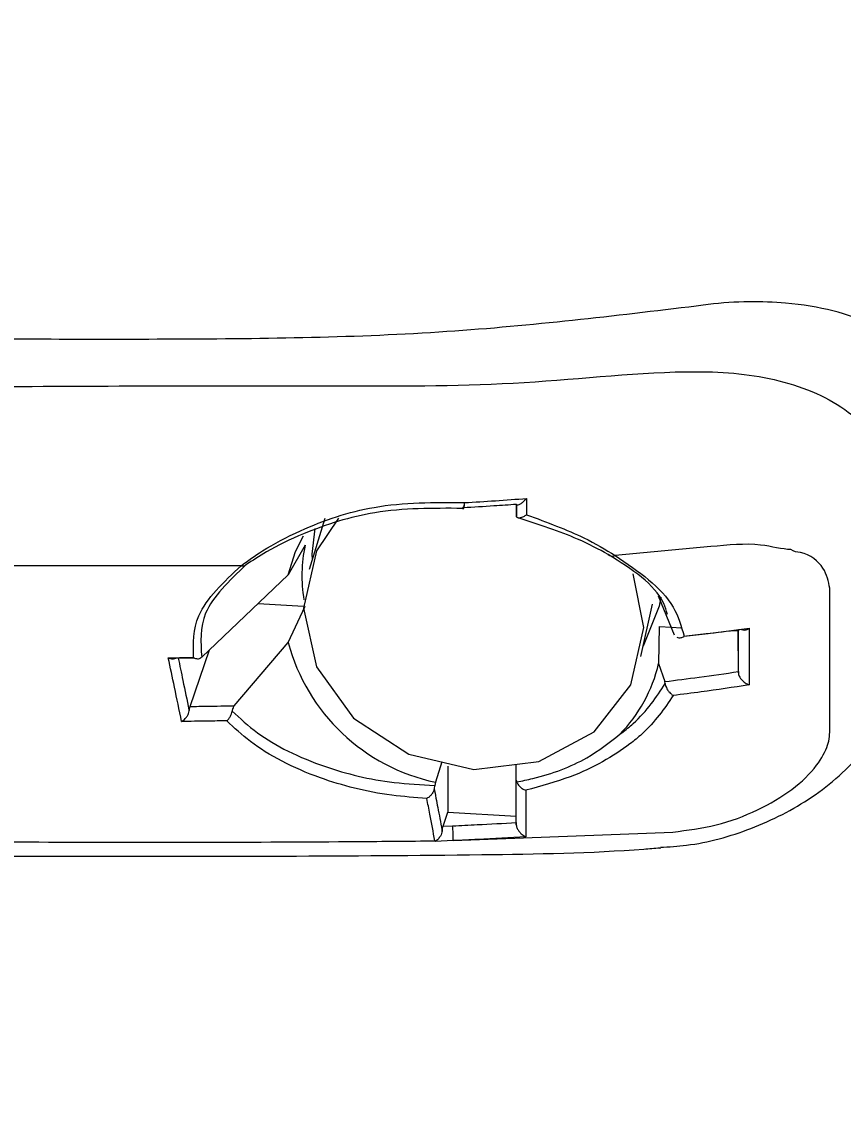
# Model space of a CAD drawing. Header units: inches. Extents: x 4.3 to 18.3, y 1.7 to 16.3.
# Drawn here: x 5.515 to 5.7538, y 13.9653 to 14.2798 of the extents above; entities that cross this region are included whole.
import ezdxf

# ---------------------------------------------------------------- set-up
doc = ezdxf.new("R2010")
doc.units = ezdxf.units.IN
doc.header["$MEASUREMENT"] = 0
doc.header["$PDSIZE"] = -1
doc.layers.add('Dim', color=1, linetype='Continuous')
doc.layers.add('Object', color=4, linetype='Continuous')
doc.styles.get("Standard").update_dxf_attribs({"font": 'romans.shx'})
doc.dimstyles.get("Standard").update_dxf_attribs({"dimtxt": 0.125, "dimasz": 0.18, "dimexe": 0.06, "dimexo": 0.0625, "dimgap": 0.09, "dimtad": 0, "dimtih": 1, "dimtoh": 1, "dimdec": 4, "dimlfac": 2, "dimzin": 4, "dimdsep": 46, "dimlunit": 5, "dimtxsty": 'Standard', "dimcen": 0.09, "dimadec": 0, "dimazin": 1, "dimtfac": 1, "dimtdec": 4, "dimtofl": 0, "dimtmove": 0, "dimatfit": 0, "dimfxl": 0, "dimfrac": 2, "dimtolj": 1, "dimtzin": 0, "dimarcsym": 0})

# ---------------------------------------------------------------- blocks, each defined once
blk = doc.blocks.new('*D21')
at = {"layer": 'Defpoints', "color": 0}
for p in [(4.83915794151013, 15.98488245735655), (4.83915794151013, 13.9653347213156), (6.229041898785383, 13.96533648129527)]:
    blk.add_point(p, dxfattribs=at)
at = {"layer": 'Dim', "color": 0, "lineweight": -2}
for p, q in [((4.83915794151013, 14.0278347213156), (4.83915794151013, 16.04488245735655)), ((6.229041898785383, 14.02783648129527), (6.229041898785383, 16.04488245735655)), ((5.01915794151013, 15.98488245735655), (5.031310036335008, 15.98488245735655)), ((6.049041898785383, 15.98488245735655), (6.044643369668342, 15.98488245735655))]:
    blk.add_line(p, q, dxfattribs=at)
at = {"layer": 'Dim', "color": 0}
for points in [[(5.01915794151013, 16.01488245735655), (5.01915794151013, 15.95488245735655), (4.83915794151013, 15.98488245735655)], [(6.049041898785383, 16.01488245735655), (6.049041898785383, 15.95488245735655), (6.229041898785383, 15.98488245735655)]]:
    blk.add_solid(points, dxfattribs=at)
at = {"layer": 'Dim', "color": 0, "insert": (5.537976703001675, 15.98488245735655), "char_height": 0.125, "attachment_point": 5}
blk.add_mtext('\\A1;2 3/4\\P [70mm]', dxfattribs=at)

msp = doc.modelspace()

# ---------------------------------------------------------------- linework, layer by layer
at = {"layer": 'Object', "color": 4, "linetype": 'Continuous', "lineweight": 15}
for p, q in [((5.658805919533407, 14.1395562820266), (5.658813546111972, 14.13599818979664)), ((5.603091489817928, 14.13552123530647), (5.5986013416885, 14.1206212474324)), ((5.658987564101707, 14.13574533938426), (5.658813546111972, 14.13599818979664)), ((5.599490351418581, 14.12509628906967), (5.600281462279604, 14.13254276304736)), ((5.59739524228813, 14.12769577904014), (5.592471552500342, 14.11910707825754)), ((5.599500031306761, 14.12360323965083), (5.599490351418581, 14.12509628906967)), ((5.715277727166267, 14.12730330357405), (5.687524754437646, 14.12471965342059)), ((5.592471552500342, 14.11910707825754), (5.567335376208931, 14.09519951443976)), ((5.704769108562729, 14.10162637352947), (5.700129655491423, 14.11296005593513)), ((5.583726066862276, 14.11078882768402), (5.596967933891094, 14.11003320974631)), ((5.592471552500342, 14.0994803716536), (5.59739524228813, 14.11000857003095)), ((5.694933095522529, 14.09538079234562), (5.698326262991031, 14.11056824356556)), ((5.700286293681927, 14.10413434455717), (5.700129655491423, 14.09333334933119)), ((5.700286293681927, 14.10413434455717), (5.703825392797945, 14.10393194689529)), ((5.703973817749997, 14.10392373365683), (5.706598167433285, 14.10377354872512)), ((5.721705246248355, 14.10291115868752), (5.723286001320673, 14.10282081306453)), ((5.723286001320673, 14.10282081306453), (5.723286001320673, 14.1031082764104)), ((5.72329678119614, 14.09102366934614), (5.723286001320673, 14.10282081306453)), ((5.563983788260096, 14.08089967963267), (5.569622249790775, 14.09737484931011)), ((5.576778620453105, 14.08109562403577), (5.592471552500342, 14.0994803716536)), ((5.567335376208931, 14.09519951443976), (5.567077539187487, 14.09499711677788)), ((5.700129655491423, 14.09333334933119), (5.701891248474681, 14.08811148965456)), ((5.72329678119614, 14.09102366934614), (5.723297074526087, 14.09062415396138)), ((5.702009900437332, 14.08751837650625), (5.701891248474681, 14.08811148965456)), ((5.637108376851941, 14.06479351902575), (5.635286137902604, 14.05888996055749)), ((5.638914775984261, 14.06352926696383), (5.638914775984261, 14.05015459480251)), ((5.658766833318268, 14.04902116789596), (5.658766833318268, 14.06328345647012)), ((5.658775339886674, 14.05944083419375), (5.658771306599931, 14.06417987278131)), ((5.635286137902604, 14.05888996055749), (5.635065920446571, 14.05796714455127)), ((5.658775339886674, 14.05944083419375), (5.658912398303357, 14.0589568397849)), ((5.637527105348084, 14.04610018830603), (5.638914775984261, 14.05015459480251)), ((5.638914775984261, 14.05015459480251), (5.658766833318268, 14.04902116789596)), ((5.658768519965456, 14.0471878557412), (5.658766833318268, 14.04902116789596)), ((5.658768519965456, 14.0471878557412), (5.658768959960369, 14.0465161301677)), ((5.637527105348084, 14.04610018830603), (5.640256980479009, 14.04622338688283)), ((5.640453731539452, 14.04192610319208), (5.704270374324153, 14.04442410100167)), ((5.63514431287431, 14.04167442609948), (5.635114319887457, 14.04186215726413)), ((5.640453731539452, 14.04192610319208), (5.63514431287431, 14.04167442609948)), ((5.700475418163805, 14.0397695414382), (5.700656182742264, 14.03978420793544))]:
    msp.add_line(p, q, dxfattribs=at)
at = {"layer": 'Object', "color": 4, "linetype": 'Continuous', "lineweight": 15, "flags": 128}
for points in [[(5.643153907013463, 14.13836536245087), (5.643146647097332, 14.13836594911076), (5.643071554631469, 14.13842285512004)], [(5.607072270498271, 14.13558576789431), (5.600727983788012, 14.12611590395765), (5.596963900604358, 14.10947118957215)], [(5.592471552500349, 14.11910707825754), (5.594644614063618, 14.12585073368759), (5.596898928021595, 14.13046716035824)], [(5.596963900604358, 14.10947118957215), (5.600727983788012, 14.09239645348762), (5.611447066626923, 14.07749177233444), (5.627489427970858, 14.06702575990538), (5.646412656034784, 14.06259178446037), (5.665335884098702, 14.06486450487238), (5.681378245442644, 14.07349896512635), (5.692097401614035, 14.08717987375), (5.695861484797689, 14.10382458813551), (5.692729967639913, 14.11943267449623)], [(5.700746675030224, 14.11260219340253), (5.700260187316836, 14.11005315618256), (5.695612227677131, 14.09842027723323)]]:
    msp.add_lwpolyline(points, dxfattribs=at)
at = {"layer": 'Object', "color": 4, "linetype": 'Continuous', "lineweight": 15}
for centre, radius, start, end in [((5.64336419758019, 14.14085632704741), 0.002500000000001352, 265.1742792800544, 273.1073500081814), ((5.641467461844421, 14.13987130492226), 0.002260964403815837, 318.2361492450687, 5.718653612787471), ((5.640619782903393, 14.13960255464387), 0.003136543840355131, 336.6636709342824, 9.062473378402538), ((5.638030649007192, 14.11886487701645), 0.04158390445563646, 167.7391066246135, 189.6731102682698), ((5.686708187741921, 14.12622472064594), 0.001712310871707238, 225.1284141239418, 298.4818230845235), ((5.579260822006589, 14.12333271394593), 0.001631886580290618, 252.9128236057087, 304.9543201084635), ((5.64692188533062, 14.11403881812227), 0.05636299414428569, 194.9690931150919, 258.0860141507869), ((5.657560399188341, 14.10338145280946), 0.04373906681340294, 315.6725748432661, 346.7189211212913), ((5.61290953518251, 14.04281813859927), 0.02755863712373038, 358.1450899453207, 7.097821165117733), ((5.63482172594837, 14.04468321044219), 0.002836186215086526, 275.9214300211416, 284.2038590322155)]:
    msp.add_arc(centre, radius, start, end, dxfattribs=at)
for points, knots in [([(5.78391341428096, 14.16128792431414), (5.782782243020158, 14.16742500865233), (5.780385070537605, 14.18043068711008), (5.763811231219208, 14.19271587194265), (5.741409314658142, 14.19864053576929), (5.721061051588919, 14.19858594946043), (5.710787657997741, 14.19715064442584), (5.708913420687281, 14.19688879304987)], [0, 0, 0, 0, 0.2435685103048048, 0.5161691697386603, 0.7811451788876427, 0.9600729916884054, 1, 1, 1, 1]), ([(5.708913420687281, 14.19688879304987), (5.68494839838138, 14.19403808494448), (5.635740800704966, 14.18818470013423), (5.557880675473335, 14.18734242639616), (5.480829880837675, 14.18761227365338), (5.413152030193579, 14.18961579804088), (5.374091413567335, 14.19485353265187), (5.358913377250985, 14.19688879304987)], [0, 0, 0, 0, 0.2122353330306487, 0.435784734401099, 0.6483775666567755, 0.8633677979537712, 1, 1, 1, 1]), ([(5.356689496274782, 14.17812506314341), (5.356689887381307, 14.17812506314365), (5.381052704896653, 14.17812507785969), (5.431410204604347, 14.17261806693697), (5.51650506203935, 14.1741306787975), (5.593392422805536, 14.17397414290774), (5.661234732986813, 14.17393286893717), (5.694740310127301, 14.17812507873963), (5.711136935001115, 14.17812506314376), (5.711137301663484, 14.17812506314341)], [0, 0, 0, 0, 3.43916772274476e-06, 0.2142327209533368, 0.4294381163642156, 0.7109053232050795, 0.8555933886952592, 0.9999967707701211, 1, 1, 1, 1]), ([(5.711137301663484, 14.17812506314341), (5.711137692770208, 14.17812506314399), (5.719492884861374, 14.17812507554295), (5.736192255999512, 14.17650289229905), (5.7562323301227, 14.1676559383967), (5.768213954558519, 14.15313796244342), (5.770868826972972, 14.14365088926577), (5.770485673846032, 14.13752096331876), (5.770485649399639, 14.13752057220996)], [0, 0, 0, 0, 1.193937088166472e-05, 0.2550601425407941, 0.521105427895817, 0.7729078538339842, 0.999985510797513, 0.9999999999999999, 0.9999999999999999, 0.9999999999999999, 0.9999999999999999]), ([(5.643717173839889, 14.14009659578485), (5.64671002802649, 14.14027445629929), (5.65274923726524, 14.14063335679863), (5.65875220925637, 14.14108416664759), (5.661780285173286, 14.14131156841604)], [0, 0, 0, 0, 0.4955705404947411, 1, 1, 1, 1]), ([(5.661780285173286, 14.14131156841604), (5.661769876768865, 14.14130021832994), (5.661679123593657, 14.14120125442428), (5.661251612323234, 14.14074911841638), (5.660550164987193, 14.14009238734203), (5.659759549806083, 14.13953837444124), (5.659245309278248, 14.13932871021533), (5.658926403221436, 14.13933400040426), (5.658857261914278, 14.13948289582542), (5.658822639340265, 14.13955745534637)], [0, 0, 0, 0, 0.00905771252447173, 0.07897619449457008, 0.3675911869711935, 0.5877528983902887, 0.7508561395678315, 0.8752409796318826, 1, 1, 1, 1]), ([(5.661780285173286, 14.14131156841604), (5.661777369678589, 14.13987729313695), (5.661774089957206, 14.13826383683147), (5.661767587457881, 14.13673683030836), (5.66176686532831, 14.13656724988948)], [0, 0, 0, 0, 0.8889458451462491, 1, 1, 1, 1]), ([(5.578781330650955, 14.12177286079553), (5.580742525575992, 14.12320129841475), (5.585372838470853, 14.12657378987052), (5.598624169740773, 14.13356670044443), (5.618601840042835, 14.14030082610548), (5.634904073429126, 14.1401682612597), (5.643717173839889, 14.14009659578485)], [0, 0, 0, 0, 0.1349567098417426, 0.3186280903803588, 0.6316456209245774, 1, 1, 1, 1]), ([(5.643071554631469, 14.13842285512004), (5.634542453158815, 14.13846597753599), (5.618823331705855, 14.13854545208506), (5.599523804980848, 14.13256244142545), (5.586630039426652, 14.12631441404677), (5.582092963733558, 14.12326875798409), (5.580195767644597, 14.12199520489366)], [0, 0, 0, 0, 0.37353288369875, 0.6884205545399676, 0.8697118264463543, 1, 1, 1, 1]), ([(5.658822639340265, 14.13955745534637), (5.65881963270968, 14.13955725980394), (5.656636000321782, 14.13941524276146), (5.651489662692484, 14.13904037954499), (5.646322564581894, 14.13875308008964), (5.643348311434352, 14.138587706549)], [0, 0, 0, 0, 0.0005847983036454073, 0.4247227852593025, 1, 1, 1, 1]), ([(5.658813546111972, 14.13599818979664), (5.658813556581862, 14.13669937821041), (5.658813574281496, 14.13788475642995), (5.658813502215992, 14.13913608560706), (5.658813472779485, 14.13964721430947)], [0, 0, 0, 0, 0.5915313797755873, 0.9999999999999999, 0.9999999999999999, 0.9999999999999999, 0.9999999999999999]), ([(5.66176686532831, 14.13656724988948), (5.661753938209955, 14.13655804506165), (5.661651966783033, 14.13648543572966), (5.661268747699978, 14.13622409822344), (5.660639108072964, 14.1358745111573), (5.65992500940029, 14.13562631417791), (5.659342563468279, 14.13555851161986), (5.659106068266773, 14.13568297344698), (5.658987564101707, 14.13574533938426)], [0, 0, 0, 0, 0.01231533384182529, 0.09714556096764096, 0.3625323076342863, 0.5902736694657796, 0.7946923387942184, 0.9999999999999999, 0.9999999999999999, 0.9999999999999999, 0.9999999999999999]), ([(5.685500117826422, 14.12501122338569), (5.682700747001569, 14.12653207258565), (5.675674806300435, 14.13034914326435), (5.665255480466691, 14.13371846726448), (5.658987564101707, 14.13574533938426)], [0, 0, 0, 0, 0.3984335968565373, 1, 1, 1, 1]), ([(5.66176686532831, 14.13656724988948), (5.667683848702609, 14.13438070742427), (5.677910785436445, 14.1306014790501), (5.684674367750461, 14.12646351981631), (5.687524754437646, 14.12471965342059)], [0, 0, 0, 0, 0.5785684930187674, 1, 1, 1, 1]), ([(5.738587191226685, 14.1264772864496), (5.738586946786185, 14.12647728644687), (5.735995359375664, 14.12647725754528), (5.729004194352697, 14.12864156733815), (5.72029063580937, 14.12779203777628), (5.715277727166267, 14.12730330357405)], [0, 0, 0, 0, 4.006021877409536e-05, 0.4247232287530732, 1, 1, 1, 1]), ([(5.702692699216257, 14.10762379758005), (5.702373707233654, 14.10869181913665), (5.700276112973079, 14.11571480406889), (5.692280119399051, 14.12074553860695), (5.685500117826422, 14.12501122338569)], [0, 0, 0, 0, 0.1520751599082856, 1, 1, 1, 1]), ([(5.749894913932238, 14.11522045648946), (5.74947647479398, 14.1172065583077), (5.748590020301435, 14.12141407313716), (5.743625937812709, 14.12556274396657), (5.73944660376101, 14.12578968774323), (5.738587435665295, 14.12647709087918), (5.738587191226685, 14.1264772864496)], [0, 0, 0, 0, 0.4070225610067332, 0.8622687143373103, 0.9999608146016546, 1, 1, 1, 1]), ([(5.578781330650955, 14.12177286079553), (5.576061096253909, 14.12176218281722), (5.546179562254963, 14.12164488617094), (5.516250259970747, 14.12171192488298), (5.489045540619792, 14.12177286079553)], [0, 0, 0, 0, 0.09103396087845998, 1, 1, 1, 1]), ([(5.564953537057477, 14.09504287624926), (5.564899894006473, 14.09916656258312), (5.5647771551223, 14.10860183238729), (5.573737247966413, 14.11702886453558), (5.578781330650955, 14.12177286079553)], [0, 0, 0, 0, 0.4370501765666205, 1, 1, 1, 1]), ([(5.580195767644597, 14.12199520489366), (5.575357971972323, 14.11741394837266), (5.566401111333796, 14.10893205310719), (5.567041072170142, 14.09952541997276), (5.567335376208931, 14.09519951443976)], [0, 0, 0, 0, 0.5401217979727317, 1, 1, 1, 1]), ([(5.687524754437646, 14.12471965342059), (5.694257976043232, 14.12013087018948), (5.704099730338605, 14.11342357913018), (5.706712856728245, 14.10419151276758), (5.707538216573759, 14.10127555091553)], [0, 0, 0, 0, 0.6841485169715775, 1, 1, 1, 1]), ([(5.749845047841632, 14.07338984638691), (5.749846301976241, 14.07694453329086), (5.749848810270336, 14.08405397762798), (5.749861860239498, 14.0980819064287), (5.749881692659983, 14.10836514267362), (5.749894913932238, 14.11522045648946)], [0, 0, 0, 0, 0.2500059624022027, 0.5000168852207174, 1, 1, 1, 1]), ([(5.72417875100755, 14.10322619504819), (5.72388765855073, 14.10318761827155), (5.720492102826469, 14.10273762517942), (5.714913018371192, 14.10203682038905), (5.709576060967507, 14.10144495785985), (5.707387224984693, 14.10120221842934)], [0, 0, 0, 0, 0.05241096894178122, 0.6113671496302286, 0.9999999999999999, 0.9999999999999999, 0.9999999999999999, 0.9999999999999999]), ([(5.707538216573759, 14.10127555091553), (5.709872858506507, 14.10153810115529), (5.716217803548652, 14.10225164391262), (5.722485736774132, 14.10307523962644), (5.726447364800329, 14.10359579077859)], [0, 0, 0, 0, 0.3679530582595294, 1, 1, 1, 1]), ([(5.723297074526087, 14.09062415396138), (5.723297074500572, 14.09063901598201), (5.723297069986877, 14.09326811088077), (5.723300873531088, 14.0974550420135), (5.723302807096587, 14.10157500840978), (5.723303527784871, 14.10311062304996)], [0, 0, 0, 0, 0.003553411988725357, 0.6285994055474154, 1, 1, 1, 1]), ([(5.72417875100755, 14.10322619504819), (5.724471332292033, 14.10315196909541), (5.725079596945974, 14.10299765634242), (5.725867843451951, 14.10326280716313), (5.726314856998016, 14.10351216458608), (5.726436174091987, 14.10358872827877), (5.726447364800329, 14.10359579077859)], [0, 0, 0, 0, 0.401855312223334, 0.8354409368893609, 0.984820502864376, 1, 1, 1, 1]), ([(5.726447364800329, 14.10359579077859), (5.726443522234078, 14.1011982039339), (5.72643480518942, 14.09575916391686), (5.726426540149696, 14.09024020415578), (5.726421918427619, 14.08715406071486)], [0, 0, 0, 0, 0.4408106645968461, 1, 1, 1, 1]), ([(5.705445600747836, 14.10098280763066), (5.70562631832918, 14.10091766857755), (5.706026009457432, 14.10077360123536), (5.706744476145062, 14.10086945200994), (5.707262298677328, 14.10110081909707), (5.707527369296542, 14.10126868160949), (5.707538216573759, 14.10127555091553)], [0, 0, 0, 0, 0.2784457621241992, 0.6158354931049931, 0.9842791369479174, 1, 1, 1, 1]), ([(5.557641408194478, 14.09501412991467), (5.559517495903997, 14.09502008727171), (5.561954970131424, 14.0950278272639), (5.564392205542518, 14.09504005908027), (5.564953537057477, 14.09504287624926)], [0, 0, 0, 0, 0.7696851471942867, 1, 1, 1, 1]), ([(5.557641408194478, 14.09501412991467), (5.557652336597222, 14.0950096138356), (5.557757874274451, 14.09496600119551), (5.558265206369882, 14.0947801166591), (5.559049373182205, 14.09463490525617), (5.559604655374571, 14.09486872132651), (5.559830162909797, 14.09496367716417)], [0, 0, 0, 0, 0.01389804140587194, 0.1342160462517329, 0.6483935409262224, 1, 1, 1, 1]), ([(5.56149818364068, 14.07652847679585), (5.560817044267885, 14.07985471949556), (5.559541984807367, 14.08608128250405), (5.558245369125842, 14.09217546989682), (5.557641408194478, 14.09501412991467)], [0, 0, 0, 0, 0.5342020461647824, 1, 1, 1, 1]), ([(5.565097268730412, 14.09498714355975), (5.56446962347141, 14.09498364948275), (5.562815745779744, 14.0949744424093), (5.561059976525918, 14.09496842074891), (5.559931899545376, 14.09496406957839), (5.559830162909797, 14.09496367716417)], [0, 0, 0, 0, 0.3575096611478187, 0.9420564317918211, 1, 1, 1, 1]), ([(5.560509515061867, 14.09496602380373), (5.560966354640207, 14.092805547153), (5.562018310916628, 14.08783065644619), (5.563079189942371, 14.08267207482064), (5.563686279446145, 14.07969097184142), (5.563707984779533, 14.07958438816036)], [0, 0, 0, 0, 0.4253538327212528, 0.9794546165507803, 0.9999999999999999, 0.9999999999999999, 0.9999999999999999, 0.9999999999999999]), ([(5.564953537057477, 14.09504287624926), (5.564964220860276, 14.09503836153481), (5.565065733528172, 14.09499546475766), (5.565554767479718, 14.09481013436194), (5.566316291430212, 14.09466783716837), (5.566856049801842, 14.09490131099359), (5.567077539187487, 14.09499711677788)], [0, 0, 0, 0, 0.01401145224169371, 0.1331304896434333, 0.6442808386572922, 0.9999999999999999, 0.9999999999999999, 0.9999999999999999, 0.9999999999999999]), ([(5.701891248474681, 14.08811148965456), (5.705244604630067, 14.08852775401415), (5.712419631360682, 14.08941841631444), (5.719516656826755, 14.09046579745912), (5.72329678119614, 14.09102366934614)], [0, 0, 0, 0, 0.4673649703732303, 1, 1, 1, 1]), ([(5.723297074526087, 14.09062415396138), (5.723309539561889, 14.09047828136485), (5.723334500928338, 14.09018616994261), (5.723541028868119, 14.08967076652409), (5.723886360955873, 14.08909306361149), (5.724461958235679, 14.08840388781929), (5.72534919919628, 14.0876549904016), (5.726038296001079, 14.08729553787923), (5.726412415494238, 14.08715756532767), (5.726421918427619, 14.08715406071486)], [0, 0, 0, 0, 0.1032319744486071, 0.2067231241061776, 0.3076317947309871, 0.4611712860982832, 0.686209481642024, 0.9920294706709322, 1, 1, 1, 1]), ([(5.688849505800675, 14.07281843965451), (5.68903892021887, 14.07295827012186), (5.690403793781527, 14.07396585396869), (5.696255583944478, 14.07868441279106), (5.699443800685188, 14.08357892824543), (5.702009900437339, 14.08751837650625)], [0, 0, 0, 0, 0.03048486743270961, 0.2196664330827756, 1, 1, 1, 1]), ([(5.700634989653757, 14.03999188553633), (5.703168685591471, 14.0401392853496), (5.71198793092757, 14.04065235208992), (5.727570936324256, 14.04502166518321), (5.745555297910983, 14.05413203762347), (5.759481387450634, 14.06667143582936), (5.767498269938145, 14.0792904028062), (5.769327209420553, 14.08737347501851), (5.769951495570233, 14.09013253297396)], [0, 0, 0, 0, 0.08070418631661891, 0.2809137466659916, 0.4913751800665399, 0.7145842887645498, 0.9025768336578216, 1, 1, 1, 1]), ([(5.702009900437339, 14.08751837650625), (5.702042316091472, 14.08733441978811), (5.702107089550701, 14.08696683464129), (5.70236440065743, 14.08634150673182), (5.702749541146559, 14.08565347106988), (5.703317282238928, 14.08490029143393), (5.703881566350873, 14.08437405910286), (5.704233772765896, 14.08413444621974), (5.704345447328613, 14.08407055145073), (5.704353606695975, 14.08406588305642)], [0, 0, 0, 0, 0.1353575571663059, 0.2704735550030198, 0.4097277153133767, 0.6146523119935877, 0.8747536110836196, 0.9908490235136601, 1, 1, 1, 1]), ([(5.726421918427619, 14.08715406071486), (5.721790241741999, 14.08645435151845), (5.714472189498963, 14.08534881052286), (5.70707063500182, 14.08441037302191), (5.704353606695975, 14.08406588305642)], [0, 0, 0, 0, 0.6329111260489751, 1, 1, 1, 1]), ([(5.704353606695975, 14.08406588305642), (5.701768505873169, 14.08025046328337), (5.698492979889821, 14.0754160264623), (5.688476254851864, 14.06724850407148), (5.677520281897088, 14.06090812531168), (5.665937414103311, 14.05776154792392), (5.661535061339464, 14.0565656140752)], [0, 0, 0, 0, 0.3381840439477996, 0.4285057717404523, 0.7827896130653446, 1, 1, 1, 1]), ([(5.563707984779533, 14.07958438816036), (5.563748303819324, 14.07984709851338), (5.563830253714372, 14.0803810667322), (5.563932066819376, 14.0807249736324), (5.563983788260096, 14.08089967963267)], [0, 0, 0, 0, 0.4919962345355288, 1, 1, 1, 1]), ([(5.563983788260096, 14.08089967963267), (5.565637633887093, 14.08092204226241), (5.569902866989814, 14.08097971501436), (5.574167562263199, 14.08105160773977), (5.576778620453105, 14.08109562403577)], [0, 0, 0, 0, 0.3877503496682711, 1, 1, 1, 1]), ([(5.576778620453105, 14.08109562403577), (5.576659299577088, 14.0809250245605), (5.576420130355189, 14.08058307145792), (5.576238182828625, 14.07997958679922), (5.576180671840802, 14.07962027106723), (5.576170327480156, 14.07955564182578)], [0, 0, 0, 0, 0.4494977267779752, 0.9009825032154093, 0.9999999999999999, 0.9999999999999999, 0.9999999999999999, 0.9999999999999999]), ([(5.56149818364068, 14.07652847679585), (5.56150815583014, 14.07653393058062), (5.561868576873081, 14.07673104464509), (5.56248424325797, 14.07720773420137), (5.563148984784419, 14.07807525029533), (5.563553013454261, 14.07886464592144), (5.563656200888467, 14.07934388525678), (5.563707984779533, 14.07958438816036)], [0, 0, 0, 0, 0.01055203331014894, 0.3813781182136046, 0.6442591574557679, 0.8214739499770701, 1, 1, 1, 1]), ([(5.574635185214248, 14.07671796794016), (5.574643642966755, 14.07672438843605), (5.5748507034846, 14.07688157336225), (5.575221352404277, 14.07726863758662), (5.575672450033181, 14.07798848320213), (5.576009038849939, 14.07876154771042), (5.576116480730889, 14.07929053084637), (5.576170327480156, 14.07955564182578)], [0, 0, 0, 0, 0.01270319692959679, 0.3109963945431474, 0.5570498188384385, 0.7780062380498773, 1, 1, 1, 1]), ([(5.576170327480156, 14.07955564182578), (5.578490677964012, 14.07741609879732), (5.58521108001824, 14.07121936711236), (5.600744377787855, 14.06347533542852), (5.619609425067509, 14.0588023148254), (5.631082401106219, 14.05818238848969), (5.635065920446571, 14.05796714455127)], [0, 0, 0, 0, 0.194099449686478, 0.5621678058867634, 0.8479807673969633, 1, 1, 1, 1]), ([(5.574635185214248, 14.07671796794016), (5.572759569706349, 14.07668724425019), (5.568380859862216, 14.07661551839636), (5.564001595161372, 14.07656013612987), (5.56149818364068, 14.07652847679585)], [0, 0, 0, 0, 0.4283488914920337, 1, 1, 1, 1]), ([(5.632771566951142, 14.05417908164463), (5.629330618385687, 14.05443981176113), (5.618179203479379, 14.05528478507366), (5.599246043027705, 14.06020638213806), (5.583592562794962, 14.06835188920719), (5.57681407015906, 14.07468291662809), (5.574635185214248, 14.07671796794016)], [0, 0, 0, 0, 0.1339495795422992, 0.4341033612065817, 0.8180976608201248, 1, 1, 1, 1]), ([(5.658912398303357, 14.0589568397849), (5.660474265076957, 14.05928260293821), (5.667775663882843, 14.06080547719283), (5.678751993737947, 14.06485330719525), (5.685808836655497, 14.07041989510654), (5.688849505800675, 14.07281843965451)], [0, 0, 0, 0, 0.1341022751024558, 0.6268999429722437, 1, 1, 1, 1]), ([(5.749254867992775, 14.06967452930657), (5.749254941329085, 14.06967472485542), (5.749390552013097, 14.07003632626567), (5.74970617655628, 14.07136995219885), (5.749788116557532, 14.07256177620966), (5.749845047841632, 14.07338984638691)], [0, 0, 0, 0, 0.0001651139685806875, 0.3053223934192023, 1, 1, 1, 1]), ([(5.704270374324153, 14.04442410100167), (5.708497355505834, 14.04495713944059), (5.716949587314019, 14.04602299808884), (5.729071881667302, 14.05054842634074), (5.739298498436952, 14.05665085392747), (5.746259200328559, 14.06329061936029), (5.748587193604536, 14.06789403769454), (5.749254794661837, 14.06967433375448), (5.749254867992775, 14.06967452930657)], [0, 0, 0, 0, 0.21011635694775, 0.4201466908132547, 0.6251544624295234, 0.8304666860090072, 0.9999813780452422, 1, 1, 1, 1]), ([(5.658768959960369, 14.0465161301677), (5.658770121568821, 14.04894427323274), (5.658772194518058, 14.05327741779931), (5.658774379355791, 14.0575586535975), (5.658775339886667, 14.05944083419375)], [0, 0, 0, 0, 0.5603651176958122, 1, 1, 1, 1]), ([(5.658912398303357, 14.0589568397849), (5.658948460494123, 14.05886577596763), (5.659073730001168, 14.05854944689122), (5.659345772271443, 14.05812448304825), (5.659832339574834, 14.05755326834138), (5.660530492258829, 14.05697710321582), (5.661177110031851, 14.05667047589444), (5.661523135903387, 14.05656910763116), (5.661535061339464, 14.0565656140752)], [0, 0, 0, 0, 0.07884239363551143, 0.2738754239722516, 0.3822382241758161, 0.6614166712030634, 0.988331063724374, 1, 1, 1, 1]), ([(5.634896742400933, 14.05703318200715), (5.634840894863501, 14.05678123322686), (5.634729500712602, 14.05627869324497), (5.634319732512516, 14.05554002471028), (5.633749611892696, 14.05484280369218), (5.633207296608212, 14.05441901933104), (5.632861998579983, 14.05422432063816), (5.632782839723575, 14.05418472092025), (5.632771566951142, 14.05417908164463)], [0, 0, 0, 0, 0.2043635571806574, 0.407625939694862, 0.6388869129494538, 0.9178365222457278, 0.9882993485613785, 1, 1, 1, 1]), ([(5.635065920446571, 14.05796714455127), (5.635019428803318, 14.05775031541882), (5.634958199044526, 14.05746475021723), (5.634908665271247, 14.05711690821638), (5.634896742400933, 14.05703318200715)], [0, 0, 0, 0, 0.7592981611889204, 1, 1, 1, 1]), ([(5.634896742400933, 14.05703318200715), (5.635246783040103, 14.05521317822296), (5.636009481555867, 14.05124759814575), (5.636787703352084, 14.04712272876093), (5.637217081657916, 14.04482988044307), (5.637239128674821, 14.04471215100742)], [0, 0, 0, 0, 0.4458924223058973, 0.9715485878844001, 1, 1, 1, 1]), ([(5.661535061339464, 14.0565656140752), (5.66153358806632, 14.05492432326661), (5.661529572184946, 14.05045045555251), (5.661525703941919, 14.04592018880962), (5.66152325480919, 14.04305190352008)], [0, 0, 0, 0, 0.3668617208817599, 1, 1, 1, 1]), ([(5.635114319887457, 14.04186215726413), (5.634627119540092, 14.04445062972707), (5.633850031141407, 14.04857926373181), (5.633064576119743, 14.05265766071498), (5.632771566951142, 14.05417908164463)], [0, 0, 0, 0, 0.626956145776463, 1, 1, 1, 1]), ([(5.640256980479002, 14.04622338688283), (5.642642117187037, 14.04633471772054), (5.648818423815868, 14.04662300869717), (5.654983960749931, 14.04697301388905), (5.658768519965456, 14.0471878557412)], [0, 0, 0, 0, 0.3861752421571739, 1, 1, 1, 1]), ([(5.658768959960369, 14.0465161301677), (5.658784551377678, 14.04633840189316), (5.658815707530835, 14.04598324948901), (5.659074127773735, 14.04533979442098), (5.659538231608941, 14.04460031459818), (5.660316749837797, 14.04376907831429), (5.661018156656098, 14.0432961130664), (5.661446895998324, 14.04308538887797), (5.661513061680232, 14.04305637347668), (5.66152325480919, 14.04305190352008)], [0, 0, 0, 0, 0.1227728139731824, 0.2453355278391225, 0.4065426532447269, 0.6323844455789442, 0.9432579265306573, 0.9912586214583298, 1, 1, 1, 1]), ([(5.637239128674821, 14.04471215100742), (5.63718524612073, 14.0444604755977), (5.637077884246253, 14.04395900820805), (5.636653400646502, 14.04313765016303), (5.636144075594061, 14.04248378475134), (5.635720760910587, 14.04209543620033), (5.635548096890624, 14.04195797098795), (5.635517648561503, 14.04193372977065)], [0, 0, 0, 0, 0.2232948343540835, 0.4449186268401302, 0.775531670304693, 0.9604162721333845, 1, 1, 1, 1]), ([(5.637239128674821, 14.04471215100742), (5.63727963095819, 14.04498162075331), (5.637364498618716, 14.04554626217631), (5.637471282866422, 14.04591002685736), (5.637527105348084, 14.04610018830603)], [0, 0, 0, 0, 0.4772404838060822, 1, 1, 1, 1]), ([(5.43271255138329, 14.04186215726413), (5.462727669507139, 14.04172922704287), (5.522628693523743, 14.04146393885234), (5.590360366451435, 14.04144350092391), (5.627636910352777, 14.04179220892058), (5.635114319887457, 14.04186215726413)], [0, 0, 0, 0, 0.4453267951973127, 0.8887365008622037, 0.9999999999999999, 0.9999999999999999, 0.9999999999999999, 0.9999999999999999]), ([(5.635517648561503, 14.04193372977065), (5.635404059400003, 14.04184876305957), (5.635280277626372, 14.04175617209351), (5.635154656911141, 14.0416806452376), (5.63514431287431, 14.04167442609948)], [0, 0, 0, 0, 0.9176565997993411, 1, 1, 1, 1]), ([(5.66152325480919, 14.04305190352008), (5.656892335389529, 14.04277900197688), (5.649875786302808, 14.04236551452436), (5.642844404377819, 14.04203759572352), (5.640453731539452, 14.04192610319208)], [0, 0, 0, 0, 0.6599995756359398, 1, 1, 1, 1]), ([(5.367351453106949, 14.03985519378207), (5.381708397514096, 14.03910333390639), (5.412576859547698, 14.03748678115193), (5.463578409311374, 14.03722733107497), (5.523913207469747, 14.03751221483745), (5.586694272293428, 14.03732738726328), (5.64552716057927, 14.03776284060401), (5.682164749423343, 14.03832151124848), (5.69893596540534, 14.03973956935679), (5.700463024973644, 14.03986868695953)], [0, 0, 0, 0, 0.1316987490946669, 0.2831617732166125, 0.4569088457150872, 0.6710274993358051, 0.8428445325791952, 0.985690616560356, 1, 1, 1, 1])]:
    msp.add_open_spline(points, degree=3, knots=knots, dxfattribs=at)

# ---------------------------------------------------------------- dimensions: what is measured, and where the dimension line sits
at = {"layer": 'Dim'}
dim = msp.add_linear_dim(base=(4.83915794151013, 15.98488245735655), p1=(6.229041898785383, 13.96533648129527), p2=(4.83915794151013, 13.9653347213156), dimstyle='Standard', override={"dimpost": '\\X'}, dxfattribs=at)
dim.commit()
dim.dimension.update_dxf_attribs({"geometry": '*D21', "text_midpoint": (5.537976703001675, 15.98488245735655), "dimtype": 160})

doc.saveas('drawing.dxf')
